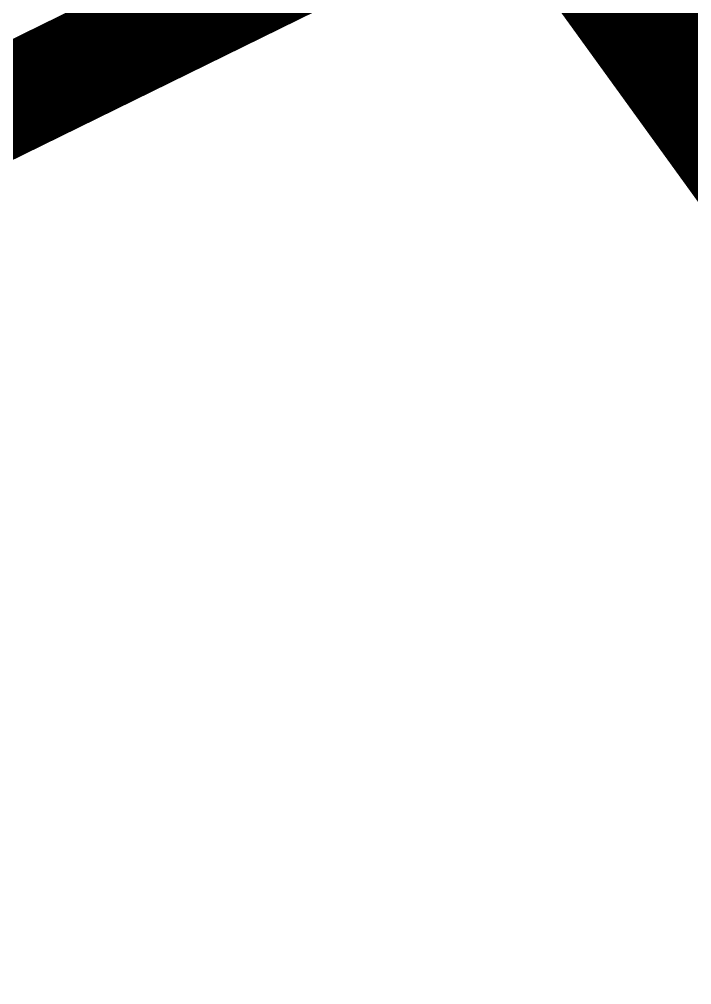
# Model space of a CAD drawing. Header units: metres. Extents: x 326467 to 340077, y 1811030 to 1824953.
# Drawn here: x 328454.53 to 328458.28, y 1812766.64 to 1812772.02 of the extents above; entities that cross this region are included whole.
import ezdxf

# ---------------------------------------------------------------- set-up
doc = ezdxf.new("R2010")
doc.units = ezdxf.units.M
doc.header["$MEASUREMENT"] = 0
for name, color, linetype in [('CRZ LINE FOR RIVER OR CREEK', 84, 'Continuous'), ('NDZ-200M FROM CRZ', 30, 'Continuous'), ('SURVEY PLOT BOUNDARY', 35, 'Continuous')]:
    doc.layers.add(name, color=color, linetype=linetype)

# ---------------------------------------------------------------- blocks, each defined once
blk = doc.blocks.new('16')
at = {"layer": 'CRZ LINE FOR RIVER OR CREEK', "ltscale": 0.1, "const_width": 3.0321, "flags": 128}
blk.add_lwpolyline([(327485.0377, 1812701.8813), (327519.3516, 1812695.5515), (327577.0921, 1812724.6005), (327604.7887, 1812765.6502), (327607.5061, 1812829.9652), (327664.2087, 1812989.4649), (327769.0599, 1813097.956), (327828.0183, 1813141.9775), (327886.7896, 1813161.7405), (327934.034, 1813193.5132), (327984.3779, 1813226.4912), (328040.9951, 1813230.689), (328113.2927, 1813223.6437), (328192.9332, 1813206.3444), (328242.7909, 1813176.3001), (328250.3277, 1813122.5454), (328246.1137, 1813100.3397), (328261.8622, 1813045.6334), (328328.0787, 1812982.4511), (328393.8585, 1812862.6657), (328500.1042, 1812715.8481), (328586.46, 1812675.1869)], dxfattribs=at)
at = {"layer": 'NDZ-200M FROM CRZ', "const_width": 3.0321, "flags": 128}
blk.add_lwpolyline([(327485.0377, 1812701.8813), (327519.3516, 1812695.5515), (327577.0921, 1812724.6005), (327604.7887, 1812765.6502), (327607.5061, 1812829.9652), (327664.2087, 1812989.4649), (327769.0599, 1813097.956), (327828.0183, 1813141.9775), (327886.7896, 1813161.7405), (327934.034, 1813193.5132), (327984.3779, 1813226.4912), (328040.9951, 1813230.689), (328113.2927, 1813223.6437), (328192.9332, 1813206.3444), (328242.7909, 1813176.3001), (328250.3277, 1813122.5454), (328246.1137, 1813100.3397), (328261.8622, 1813045.6334), (328328.0787, 1812982.4511), (328393.8585, 1812862.6657), (328500.1042, 1812715.8481), (328586.46, 1812675.1869)], dxfattribs=at)
at = {"layer": 'SURVEY PLOT BOUNDARY', "lineweight": 18, "const_width": 0.6064}
for points in [[(328322.0307, 1812984.5194), (328334.1268, 1812980.3828), (328346.3788, 1812996.4615), (328446.3165, 1812850.1309), (328426.0419, 1812842.2008), (328429.9596, 1812825.9973), (328446.0357, 1812813.7433), (328457.8511, 1812773.219), (328449.735, 1812769.2383), (328449.6102, 1812753.066), (328409.0299, 1812733.1626), (328408.9675, 1812725.0764), (328400.789, 1812713.0096), (328400.6642, 1812696.8373), (328400.477, 1812672.5788), (328262.2232, 1812568.5195), (328054.8423, 1812412.4306), (328006.8011, 1812473.451), (328027.1068, 1812485.4243), (327935.1917, 1812623.6062), (327895.5785, 1812729.0381), (328014.2131, 1812910.0717), (328165.1247, 1813082.7697), (328249.4541, 1813009.3394)], [(328449.6102, 1812753.066), (328449.735, 1812769.2383), (328457.8511, 1812773.219), (328446.0357, 1812813.7433), (328429.9596, 1812825.9973), (328426.0419, 1812842.2008), (328446.3165, 1812850.1309), (328482.1992, 1812785.161), (328465.8111, 1812756.9843)]]:
    blk.add_lwpolyline(points, close=True, dxfattribs=at)

msp = doc.modelspace()

# ---------------------------------------------------------------- block references
msp.add_blockref('16', (0, 0))

doc.saveas('drawing.dxf')
